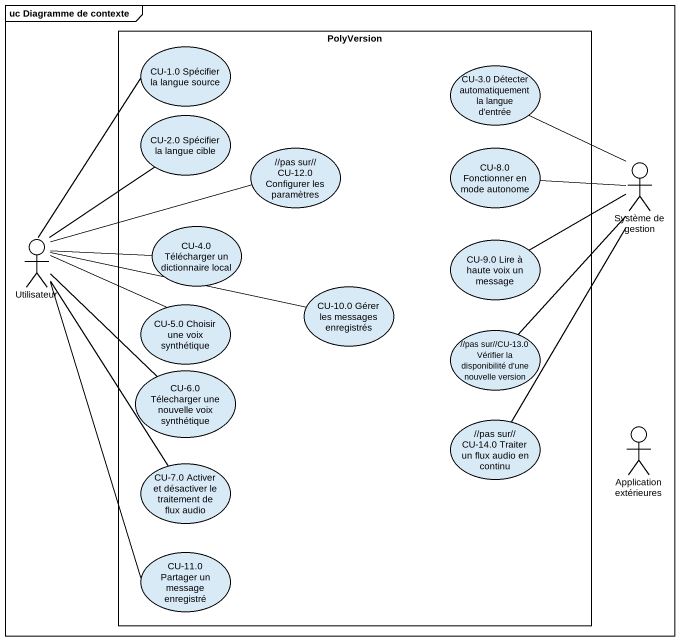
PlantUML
@startuml
mainframe uc Diagramme de contexte
rectangle PolyVersion {
  usecase "CU-1.0 Spécifier la langue source" as CU_1_0_Spécifier_la_langue
  usecase "CU-3.0 Détecter automatiquement la langue d'entrée" as CU_3_0_Détecter
  usecase "CU-2.0 Spécifier la langue cible" as CU_2_0_Spécifier_la_langue
  usecase "~//pas sur~// CU-12.0 Configurer les paramètres" as pas_sur_CU_12_0_Configurer
  usecase "CU-8.0 Fonctionner en mode autonome" as CU_8_0_Fonctionner_en_mode
  usecase "CU-4.0 Télécharger un dictionnaire local" as CU_4_0_Télécharger_un
  usecase "CU-9.0 Lire à haute voix un message" as CU_9_0_Lire_à_haute_voix_un
  usecase "CU-10.0 Gérer les messages enregistrés" as CU_10_0_Gérer_les_messages
  usecase "CU-5.0 Choisir une voix synthétique" as CU_5_0_Choisir_une_voix
  usecase "~//pas sur~//CU-13.0 Vérifier la disponibilité d'une nouvelle version" as pas_sur_CU_13_0_Vérifier_la
  usecase "CU-6.0 Télecharger une nouvelle voix synthétique" as CU_6_0_Télecharger_une
  usecase "~//pas sur~// CU-14.0 Traiter un flux audio en continu" as pas_sur_CU_14_0_Traiter_un
  usecase "CU-7.0 Activer et désactiver le traitement de flux audio" as CU_7_0_Activer_et
  usecase "CU-11.0 Partager un message enregistré" as CU_11_0_Partager_un_message
}
actor "Système de gestion" as Système_de_gestion
actor Utilisateur
actor "Application extérieures" as Application_extérieures
CU_3_0_Détecter -- Système_de_gestion
CU_8_0_Fonctionner_en_mode -right- Système_de_gestion
Système_de_gestion -- pas_sur_CU_14_0_Traiter_un
Utilisateur -up- CU_1_0_Spécifier_la_langue
Utilisateur -up- CU_2_0_Spécifier_la_langue
Utilisateur -right- pas_sur_CU_12_0_Configurer
Utilisateur -- CU_7_0_Activer_et
Utilisateur -- CU_11_0_Partager_un_message
CU_4_0_Télécharger_un -left- Utilisateur
CU_9_0_Lire_à_haute_voix_un -right- Système_de_gestion
CU_10_0_Gérer_les_messages -left- Utilisateur
CU_5_0_Choisir_une_voix -left- Utilisateur
pas_sur_CU_13_0_Vérifier_la -up- Système_de_gestion
CU_6_0_Télecharger_une -up- Utilisateur
@enduml
